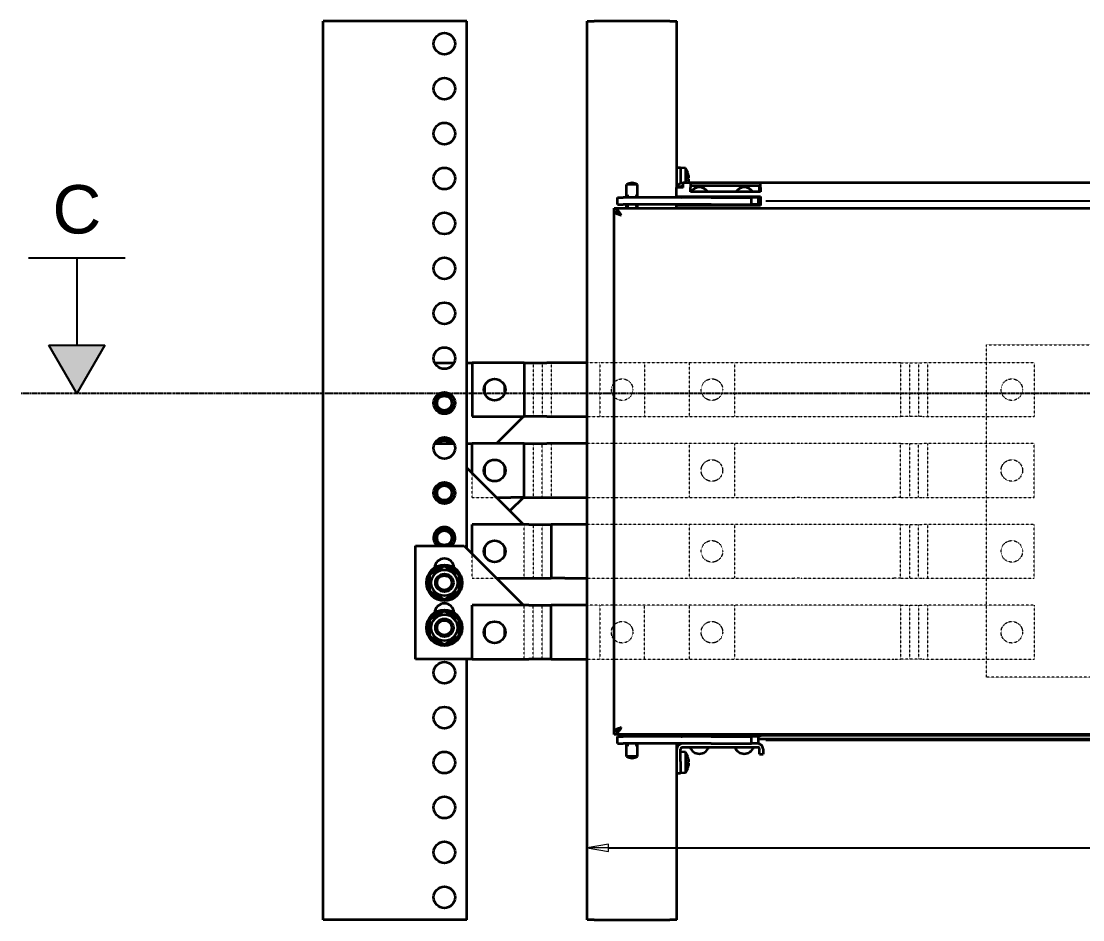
# Model space of a CAD drawing. Header units: millimetres. Extents: x -116965 to 323937, y 291661 to 566926.
# Drawn here: x -18706 to -18115, y 325813 to 326313 of the extents above; entities that cross this region are included whole.
import ezdxf

# ---------------------------------------------------------------- set-up
doc = ezdxf.new("R2010")
doc.units = ezdxf.units.MM
doc.header["$PDMODE"] = 35
doc.linetypes.add('DASHED', pattern=[0.75, 0.5, -0.25])
doc.linetypes.add('PHANTOM', pattern=[2.5, 1.25, -0.25, 0.25, -0.25, 0.25, -0.25])
doc.layers.get('0').update_dxf_attribs({"lineweight": 18})
for name, color, linetype, lineweight in [('AM_5', 3, 'Continuous', 25), ('Dimensions(Schneider)', 7, 'Continuous', 18), ('Hidden Edges(Schneider)', 7, 'DASHED', 18), ('Visible Edges(Schneider)', 7, 'Continuous', 35)]:
    doc.layers.add(name, color=color, linetype=linetype, lineweight=lineweight)
doc.layers.add('DEFAULT_3', color=7, linetype='PHANTOM')
doc.styles.add('schneder_1', font='micross.ttf')
doc.styles.get("Standard").update_dxf_attribs({"font": 'arial.ttf'})
doc.dimstyles.new('estilo_Schneider', dxfattribs={"dimscale": 4, "dimtxt": 3, "dimasz": 3, "dimexe": 2, "dimexo": 1, "dimgap": 0.3, "dimtad": 1, "dimtoh": 1, "dimrnd": 1e-08, "dimzin": 12, "dimtxsty": 'schneder_1', "dimblk": 'Filled-1', "dimcen": 0.09, "dimdle": 10, "dimclrd": 7, "dimclre": 7, "dimclrt": 7, "dimadec": 1, "dimazin": 3, "dimtfac": 0.5, "dimtdec": 3, "dimtmove": 0, "dimatfit": 3, "dimldrblk": 'Filled-1', "dimfxl": 1, "dimtolj": 1, "dimlwd": 25, "dimlwe": 25, "dimarcsym": 0})

# ---------------------------------------------------------------- blocks, each defined once
blk = doc.blocks.new('Filled-1')
at = {"color": 0}
for p, q in [((0, 0), (-1, 0.167)), ((-1, 0.167), (-1, -0.167)), ((-1, 0), (0, 0)), ((-1, -0.167), (0, 0))]:
    blk.add_line(p, q, dxfattribs=at)
at = {"color": 0, "flags": 128}
blk.add_lwpolyline([(-1, -0.167), (0, 0), (-1, 0.167), (-1, -0.167)], dxfattribs=at)
at = {"color": 0}
blk.add_solid([(-1, -0.167), (0, 0), (-1, 0.167), (-1, -0.167)], dxfattribs=at)
blk = doc.blocks.new('*D2005')
at = {"layer": 'Defpoints', "color": 0, "linetype": 'Continuous', "lineweight": -3, "transparency": 16777216}
for p in [(-17690.73, 325852.93), (-18390.73, 325812.93), (-17690.73, 325812.93)]:
    blk.add_point(p, dxfattribs=at)
at = {"layer": 'Dimensions(Schneider)', "color": 7, "linetype": 'Continuous', "lineweight": 25, "transparency": 16777216}
blk.add_line((-18378.73, 325852.93), (-17702.73, 325852.93), dxfattribs=at)
at = {"layer": 'Dimensions(Schneider)', "color": 7, "linetype": 'Continuous', "lineweight": 25, "transparency": 16777216, "xscale": 12, "yscale": 12, "zscale": 12, "rotation": 180}
blk.add_blockref('Filled-1', (-18390.73, 325852.93), dxfattribs=at)
at = {"layer": 'Dimensions(Schneider)', "color": 7, "linetype": 'Continuous', "lineweight": 25, "transparency": 16777216, "xscale": 12, "yscale": 12, "zscale": 12}
blk.add_blockref('Filled-1', (-17690.73, 325852.93), dxfattribs=at)
at = {"layer": 'Dimensions(Schneider)', "color": 7, "linetype": 'Continuous', "lineweight": 25, "transparency": 16777216, "insert": (-18040.73, 325860.34), "char_height": 12, "attachment_point": 5, "style": 'schneder_1'}
blk.add_mtext('\\A1;700', dxfattribs=at)
blk = doc.blocks.new('*D2008')
at = {"layer": 'Defpoints', "color": 0, "linetype": 'Continuous', "lineweight": -3, "transparency": 16777216}
for p in [(-18295.23, 326212.93), (-18295.23, 325912.93), (-17622.98, 325912.93)]:
    blk.add_point(p, dxfattribs=at)
at = {"layer": 'Dimensions(Schneider)', "color": 7, "linetype": 'Continuous', "lineweight": 25, "transparency": 16777216}
for p, q in [((-18291.23, 326212.93), (-17614.98, 326212.93)), ((-17622.98, 326200.93), (-17622.98, 325924.93)), ((-18291.23, 325912.93), (-17614.98, 325912.93))]:
    blk.add_line(p, q, dxfattribs=at)
at = {"layer": 'Dimensions(Schneider)', "color": 7, "linetype": 'Continuous', "lineweight": 25, "transparency": 16777216, "xscale": 12, "yscale": 12, "zscale": 12}
for p, rotation in [((-17622.98, 326212.93), 90), ((-17622.98, 325912.93), 270)]:
    blk.add_blockref('Filled-1', p, dxfattribs=dict(at, rotation=rotation))
at = {"layer": 'Dimensions(Schneider)', "color": 7, "linetype": 'Continuous', "lineweight": 25, "transparency": 16777216, "insert": (-17632.04, 326062.93), "char_height": 12, "attachment_point": 5, "rotation": 90, "style": 'schneder_1'}
blk.add_mtext('\\A1;300 (6M)', dxfattribs=at)

msp = doc.modelspace()

# ---------------------------------------------------------------- hatches: boundary and pattern name
at = {"layer": 'AM_5', "linetype": 'Continuous'}
msp.add_hatch(color=3, dxfattribs=at).paths.add_polyline_path([(-18674.898774, 326105.848978), (-18690.44282, 326132.772055), (-18659.354729, 326132.772055)])

# ---------------------------------------------------------------- linework, layer by layer
at = {"layer": 'AM_5', "color": 2, "linetype": 'Continuous'}
msp.add_line((-18701.821851, 326181.364912), (-18647.975698, 326181.364912), dxfattribs=at)
at = {"layer": 'AM_5', "color": 3, "linetype": 'Continuous'}
for p, q in [((-18674.898774, 326181.364912), (-18674.898774, 326132.772055)), ((-18674.898774, 326105.848978), (-18690.44282, 326132.772055)), ((-18690.44282, 326132.772055), (-18659.354729, 326132.772055)), ((-18674.898774, 326105.848978), (-18690.44282, 326132.772055)), ((-18690.44282, 326132.772055), (-18659.354729, 326132.772055)), ((-18659.354729, 326132.772055), (-18674.898774, 326105.848978)), ((-18659.354729, 326132.772055), (-18674.898774, 326105.848978))]:
    msp.add_line(p, q, dxfattribs=at)
at = {"layer": 'DEFAULT_3', "color": 3, "linetype": 'PHANTOM'}
msp.add_line((-17535.093491, 326105.848978), (-18705.864228, 326105.848978), dxfattribs=at)
at = {"layer": 'Hidden Edges(Schneider)', "ltscale": 0.138889}
for p, q in [((-18168.229567, 326132.934267), (-17914.229567, 326132.934267)), ((-17914.229567, 325947.934267), (-18168.229567, 325947.934267))]:
    msp.add_line(p, q, dxfattribs=at)
at = {"layer": 'Hidden Edges(Schneider)', "ltscale": 0.142813}
msp.add_line((-18168.229567, 325947.934267), (-18168.229567, 326132.934267), dxfattribs=at)
at = {"layer": 'Hidden Edges(Schneider)', "ltscale": 0.131234}
for p, q in [((-18420.729567, 326122.934267), (-18420.729567, 326092.934267)), ((-18415.729567, 326122.934267), (-18415.729567, 326092.934267)), ((-18410.729567, 326122.934267), (-18410.729567, 326092.934267)), ((-18383.729567, 326122.934267), (-18383.729567, 326092.934267)), ((-18358.729567, 326122.934267), (-18358.729567, 326092.934267)), ((-18333.729567, 326092.934267), (-18333.729567, 326122.934267)), ((-18308.729567, 326122.934267), (-18308.729567, 326092.934267)), ((-18216.229567, 326122.934267), (-18216.229567, 326092.934267)), ((-18211.229567, 326122.934267), (-18211.229567, 326092.934267)), ((-18206.229567, 326122.934267), (-18206.229567, 326092.934267)), ((-18201.229567, 326122.934267), (-18201.229567, 326092.934267)), ((-18141.729567, 326122.934267), (-18141.729567, 326092.934267)), ((-18420.729567, 326077.934267), (-18420.729567, 326047.934267)), ((-18415.729567, 326047.934267), (-18415.729567, 326077.934267)), ((-18410.729567, 326077.934267), (-18410.729567, 326047.934267)), ((-18333.729567, 326047.934267), (-18333.729567, 326077.934267)), ((-18308.729567, 326077.934267), (-18308.729567, 326047.934267)), ((-18216.229567, 326047.934267), (-18216.229567, 326077.934267)), ((-18211.229567, 326077.934267), (-18211.229567, 326047.934267)), ((-18206.229567, 326047.934267), (-18206.229567, 326077.934267)), ((-18201.229567, 326077.934267), (-18201.229567, 326047.934267)), ((-18141.729567, 326047.934267), (-18141.729567, 326077.934267)), ((-18425.729567, 326002.934267), (-18425.729567, 326032.934267)), ((-18420.729567, 326032.934267), (-18420.729567, 326002.934267)), ((-18415.729567, 326002.934267), (-18415.729567, 326032.934267)), ((-18333.729567, 326002.934267), (-18333.729567, 326032.934267)), ((-18308.729567, 326032.934267), (-18308.729567, 326002.934267)), ((-18216.229567, 326002.934267), (-18216.229567, 326032.934267)), ((-18211.229567, 326032.934267), (-18211.229567, 326002.934267)), ((-18206.229567, 326002.934267), (-18206.229567, 326032.934267)), ((-18201.229567, 326032.934267), (-18201.229567, 326002.934267)), ((-18141.729567, 326002.934267), (-18141.729567, 326032.934267)), ((-18425.729567, 325957.934267), (-18425.729567, 325987.934267)), ((-18420.729567, 325957.934267), (-18420.729567, 325987.934267)), ((-18415.729567, 325957.934267), (-18415.729567, 325987.934267)), ((-18383.729567, 325987.934267), (-18383.729567, 325957.934267)), ((-18358.729567, 325957.934267), (-18358.729567, 325987.934267)), ((-18333.729567, 325957.934267), (-18333.729567, 325987.934267)), ((-18308.729567, 325987.934267), (-18308.729567, 325957.934267)), ((-18216.229567, 325987.934267), (-18216.229567, 325957.934267)), ((-18211.229567, 325987.934267), (-18211.229567, 325957.934267)), ((-18206.229567, 325987.934267), (-18206.229567, 325957.934267)), ((-18201.229567, 325987.934267), (-18201.229567, 325957.934267)), ((-18141.729567, 325987.934267), (-18141.729567, 325957.934267))]:
    msp.add_line(p, q, dxfattribs=at)
at = {"layer": 'Hidden Edges(Schneider)', "ltscale": 0.036067}
for p, q in [((-18383.729567, 326122.934267), (-18390.729567, 326122.934267)), ((-18390.729567, 326092.934267), (-18383.729567, 326092.934267)), ((-18383.729567, 325987.934267), (-18390.729567, 325987.934267)), ((-18390.729567, 325957.934267), (-18383.729567, 325957.934267))]:
    msp.add_line(p, q, dxfattribs=at)
at = {"layer": 'Hidden Edges(Schneider)', "ltscale": 0.142426}
for p, q in [((-18275.20071, 326122.934267), (-18383.729567, 326122.934267)), ((-18383.729567, 326092.934267), (-18275.20071, 326092.934267)), ((-18275.20071, 325987.934267), (-18383.729567, 325987.934267)), ((-18383.729567, 325957.934267), (-18275.20071, 325957.934267))]:
    msp.add_line(p, q, dxfattribs=at)
at = {"layer": 'Hidden Edges(Schneider)', "ltscale": 0.020189}
for p, q in [((-18271.45071, 326122.934267), (-18275.20071, 326122.934267)), ((-18275.20071, 326092.934267), (-18271.45071, 326092.934267)), ((-18271.45071, 326077.934267), (-18275.20071, 326077.934267)), ((-18271.45071, 326047.934267), (-18275.20071, 326047.934267)), ((-18271.45071, 326032.934267), (-18275.20071, 326032.934267)), ((-18271.45071, 326002.934267), (-18275.20071, 326002.934267)), ((-18271.45071, 325987.934267), (-18275.20071, 325987.934267)), ((-18275.20071, 325957.934267), (-18271.45071, 325957.934267))]:
    msp.add_line(p, q, dxfattribs=at)
at = {"layer": 'Hidden Edges(Schneider)', "ltscale": 0.129995}
for p, q in [((-18219.979567, 326122.934267), (-18271.45071, 326122.934267)), ((-18271.45071, 326092.934267), (-18219.979567, 326092.934267)), ((-18219.979567, 326077.934267), (-18271.45071, 326077.934267)), ((-18271.45071, 326047.934267), (-18219.979567, 326047.934267)), ((-18219.979567, 326032.934267), (-18271.45071, 326032.934267)), ((-18271.45071, 326002.934267), (-18219.979567, 326002.934267)), ((-18219.979567, 325987.934267), (-18271.45071, 325987.934267)), ((-18271.45071, 325957.934267), (-18219.979567, 325957.934267))]:
    msp.add_line(p, q, dxfattribs=at)
at = {"layer": 'Hidden Edges(Schneider)', "ltscale": 0.040479}
for p, q in [((-18216.229567, 326122.934267), (-18219.979567, 326122.934267)), ((-18219.979567, 326092.934267), (-18216.229567, 326092.934267)), ((-18216.229567, 326077.934267), (-18219.979567, 326077.934267)), ((-18216.229567, 326047.934267), (-18219.979567, 326047.934267)), ((-18216.229567, 326032.934267), (-18219.979567, 326032.934267)), ((-18216.229567, 326002.934267), (-18219.979567, 326002.934267)), ((-18216.229567, 325987.934267), (-18219.979567, 325987.934267)), ((-18219.979567, 325957.934267), (-18216.229567, 325957.934267))]:
    msp.add_line(p, q, dxfattribs=at)
at = {"layer": 'Hidden Edges(Schneider)', "ltscale": 0.128838}
for p, q in [((-18216.229567, 326122.934267), (-18203.729567, 326122.934267)), ((-18203.729567, 326092.934267), (-18216.229567, 326092.934267)), ((-18216.229567, 326077.934267), (-18203.729567, 326077.934267)), ((-18216.229567, 326047.934267), (-18203.729567, 326047.934267)), ((-18216.229567, 326032.934267), (-18203.729567, 326032.934267)), ((-18216.229567, 326002.934267), (-18203.729567, 326002.934267)), ((-18216.229567, 325987.934267), (-18203.729567, 325987.934267)), ((-18203.729567, 325957.934267), (-18216.229567, 325957.934267))]:
    msp.add_line(p, q, dxfattribs=at)
at = {"layer": 'Hidden Edges(Schneider)', "ltscale": 0.135608}
for p, q in [((-18141.729567, 326122.934267), (-18203.729567, 326122.934267)), ((-18203.729567, 326092.934267), (-18141.729567, 326092.934267)), ((-18141.729567, 326077.934267), (-18203.729567, 326077.934267)), ((-18203.729567, 326047.934267), (-18141.729567, 326047.934267)), ((-18141.729567, 326032.934267), (-18203.729567, 326032.934267)), ((-18203.729567, 326002.934267), (-18141.729567, 326002.934267)), ((-18141.729567, 325987.934267), (-18203.729567, 325987.934267)), ((-18203.729567, 325957.934267), (-18141.729567, 325957.934267))]:
    msp.add_line(p, q, dxfattribs=at)
at = {"layer": 'Hidden Edges(Schneider)', "ltscale": 0.13783}
for p, q in [((-18275.20071, 326077.934267), (-18390.729567, 326077.934267)), ((-18390.729567, 326047.934267), (-18275.20071, 326047.934267)), ((-18275.20071, 326032.934267), (-18390.729567, 326032.934267)), ((-18390.729567, 326002.934267), (-18275.20071, 326002.934267))]:
    msp.add_line(p, q, dxfattribs=at)
at = {"layer": 'Hidden Edges(Schneider)', "ltscale": 0.06965}
for p, q in [((-18454.729567, 326047.934267), (-18454.729567, 326061.434267)), ((-18454.729567, 326047.934267), (-18441.229567, 326047.934267)), ((-18454.729567, 326002.934267), (-18454.729567, 326016.434267)), ((-18454.729567, 326002.934267), (-18441.229567, 326002.934267))]:
    msp.add_line(p, q, dxfattribs=at)
at = {"layer": 'Hidden Edges(Schneider)', "ltscale": 0.164913}
for centre in [(-18371.229567, 326107.934267), (-18321.229567, 326107.934267), (-18154.229567, 326107.934267), (-18321.229567, 326062.934267), (-18154.229567, 326062.934267), (-18321.229567, 326017.934267), (-18154.229567, 326017.934267), (-18371.229567, 325972.934267), (-18321.229567, 325972.934267), (-18154.229567, 325972.934267)]:
    msp.add_circle(centre, 6, dxfattribs=at)
at = {"layer": 'Visible Edges(Schneider)'}
for p, q in [((-18457.729567, 326312.934267), (-18537.729567, 326312.934267)), ((-18537.729567, 325812.934267), (-18537.729567, 326312.934267)), ((-18457.729567, 326019.434267), (-18457.729567, 326312.934267)), ((-18390.729567, 326312.934267), (-18386.729567, 326312.934267)), ((-18390.729567, 325812.934267), (-18390.729567, 326312.934267)), ((-18344.729567, 326312.934267), (-18386.729567, 326312.934267)), ((-18344.729567, 326312.934267), (-18340.729567, 326312.934267)), ((-18340.729567, 326220.434267), (-18340.729567, 326312.934267)), ((-18338.729567, 326231.434267), (-18340.729567, 326231.434267)), ((-18338.729567, 326231.434267), (-18338.729567, 326224.934267)), ((-18335.953015, 326231.19135), (-18338.729567, 326231.434267)), ((-18335.953015, 326231.19135), (-18335.953015, 326222.934267)), ((-18338.729567, 326224.934267), (-18338.729567, 326222.725554)), ((-18334.703414, 326228.708801), (-18334.703414, 326228.723901)), ((-18334.703414, 326224.789342), (-18334.703414, 326226.079191)), ((-18334.263688, 326225.883461), (-18334.703414, 326225.84499)), ((-18334.263688, 326224.985072), (-18334.703414, 326225.023543)), ((-18334.23305, 326226.535404), (-18334.26173, 326226.532895)), ((-18362.729567, 326222.134267), (-18368.729567, 326222.134267)), ((-18368.729567, 326214.934267), (-18368.729567, 326222.134267)), ((-18362.729567, 326214.934267), (-18362.729567, 326222.134267)), ((-18341.229567, 326220.434267), (-18341.229567, 326215.434267)), ((-18337.229567, 326220.434267), (-18341.229567, 326220.434267)), ((-18337.729567, 326222.934267), (-18337.229567, 326222.934267)), ((-18337.229567, 326221.434267), (-18337.729567, 326221.434267)), ((-18333.229567, 326222.934267), (-18337.229567, 326222.934267)), ((-18337.229567, 326220.434267), (-18337.229567, 326222.934267)), ((-18334.23305, 326224.333129), (-18334.26173, 326224.335638)), ((-18294.229567, 326222.934267), (-18333.229567, 326222.934267)), ((-18333.229567, 326222.934267), (-18333.229567, 326220.434267)), ((-18294.229567, 326221.434267), (-18333.229567, 326221.434267)), ((-18333.229567, 326217.934267), (-18333.229567, 326220.434267)), ((-18294.229567, 326220.734267), (-18294.729567, 326220.734267)), ((-18294.729567, 326217.934267), (-18294.729567, 326220.734267)), ((-17788.229567, 326222.934267), (-18294.229567, 326222.934267)), ((-18294.229567, 326220.434267), (-18294.229567, 326222.934267)), ((-18294.229567, 326220.434267), (-18294.229567, 326217.934267)), ((-18373.729567, 326214.934267), (-18370.729567, 326214.934267)), ((-18373.729567, 326210.934267), (-18373.729567, 326214.934267)), ((-18321.729567, 326214.934267), (-18370.729567, 326214.934267)), ((-18341.229567, 326215.434267), (-18294.229567, 326215.434267)), ((-18340.729567, 326214.934267), (-18340.729567, 326215.434267)), ((-18340.229567, 326214.934267), (-18340.229567, 326215.434267)), ((-18338.729567, 326215.434267), (-18338.729567, 326214.934267)), ((-18294.229567, 326217.934267), (-18333.229567, 326217.934267)), ((-18321.729567, 326214.934267), (-18299.229567, 326214.934267)), ((-18295.229567, 326214.934267), (-18299.229567, 326214.934267)), ((-18299.229567, 326210.934267), (-18299.229567, 326214.934267)), ((-18295.229567, 326210.934267), (-18295.229567, 326214.934267)), ((-18294.229567, 326215.434267), (-18294.229567, 326210.434267)), ((-18375.729575, 326206.934263), (-18375.729575, 326208.93427)), ((-18375.729567, 326208.934267), (-17705.729567, 326208.934267)), ((-18374.920906, 326206.834267), (-18375.729567, 326206.834267)), ((-18375.729567, 325918.034267), (-18375.729567, 326206.834267)), ((-18373.729567, 326210.934267), (-18370.729567, 326210.934267)), ((-18321.729567, 326210.934267), (-18370.729567, 326210.934267)), ((-18368.729567, 326208.934267), (-18368.729567, 326210.934267)), ((-18362.729567, 326208.934267), (-18362.729567, 326210.934267)), ((-18294.229567, 326210.434267), (-18341.229567, 326210.434267)), ((-18341.229567, 326210.434267), (-18341.229567, 326208.934267)), ((-18340.729567, 326210.434267), (-18340.729567, 326210.934267)), ((-18340.229567, 326210.434267), (-18340.229567, 326210.934267)), ((-18338.729567, 326210.934267), (-18338.729567, 326210.434267)), ((-18321.729567, 326210.934267), (-18299.229567, 326210.934267)), ((-18295.229567, 326210.934267), (-18299.229567, 326210.934267)), ((-18475.683923, 326122.934267), (-18464.775211, 326122.934267)), ((-18457.729567, 326122.934267), (-18454.729567, 326122.934267)), ((-18454.729567, 326122.934267), (-18454.729567, 326092.934267)), ((-18433.229567, 326122.934267), (-18454.729567, 326122.934267)), ((-18425.729567, 326122.934267), (-18433.229567, 326122.934267)), ((-18425.729567, 326122.934267), (-18425.729567, 326092.934267)), ((-18425.729567, 326122.934267), (-18413.229567, 326122.934267)), ((-18390.729567, 326122.934267), (-18413.229567, 326122.934267)), ((-18447.729567, 326105.536351), (-18447.729567, 326110.332182)), ((-18436.729567, 326110.332182), (-18436.729567, 326105.536351)), ((-18454.729567, 326092.934267), (-18433.229567, 326092.934267)), ((-18426.229567, 326092.934267), (-18441.229567, 326077.934267)), ((-18433.229567, 326092.934267), (-18425.729567, 326092.934267)), ((-18413.229567, 326092.934267), (-18425.729567, 326092.934267)), ((-18413.229567, 326092.934267), (-18390.729567, 326092.934267)), ((-18475.683923, 326077.934267), (-18464.775211, 326077.934267)), ((-18457.729567, 326077.934267), (-18454.729567, 326077.934267)), ((-18454.729567, 326061.434267), (-18454.729567, 326077.934267)), ((-18433.229567, 326077.934267), (-18454.729567, 326077.934267)), ((-18425.729567, 326077.934267), (-18433.229567, 326077.934267)), ((-18425.729567, 326047.934267), (-18425.729567, 326077.934267)), ((-18425.729567, 326077.934267), (-18413.229567, 326077.934267)), ((-18390.729567, 326077.934267), (-18413.229567, 326077.934267)), ((-18447.729567, 326060.536351), (-18447.729567, 326065.332182)), ((-18436.729567, 326065.332182), (-18436.729567, 326060.536351)), ((-18457.729567, 326064.434267), (-18426.229567, 326032.934267)), ((-18441.229567, 326047.934267), (-18433.229567, 326047.934267)), ((-18426.229567, 326047.934267), (-18433.729567, 326040.434267)), ((-18425.729567, 326047.934267), (-18433.229567, 326047.934267)), ((-18425.729567, 326047.934267), (-18413.229567, 326047.934267)), ((-18413.229567, 326047.934267), (-18390.729567, 326047.934267)), ((-18454.729567, 326016.434267), (-18454.729567, 326032.934267)), ((-18423.229567, 326032.934267), (-18454.729567, 326032.934267)), ((-18423.229567, 326032.934267), (-18410.729567, 326032.934267)), ((-18403.229567, 326032.934267), (-18410.729567, 326032.934267)), ((-18410.729567, 326032.934267), (-18410.729567, 326002.934267)), ((-18390.729567, 326032.934267), (-18403.229567, 326032.934267)), ((-18486.229567, 326020.934267), (-18459.229567, 326020.934267)), ((-18486.229567, 325957.934267), (-18486.229567, 326020.934267)), ((-18459.229567, 326020.934267), (-18426.229567, 325987.934267)), ((-18447.729567, 326015.536351), (-18447.729567, 326020.332182)), ((-18436.729567, 326020.332182), (-18436.729567, 326015.536351)), ((-18478.229567, 326005.053069), (-18470.229567, 326009.671871)), ((-18470.229567, 326009.671871), (-18462.229567, 326005.053069)), ((-18478.229567, 326001.264437), (-18479.24141, 326001.264437)), ((-18479.116513, 326002.144437), (-18478.229567, 326002.144437)), ((-18478.229567, 325995.815464), (-18478.229567, 326005.053069)), ((-18462.229567, 326005.053069), (-18462.229567, 325995.815464)), ((-18441.229567, 326002.934267), (-18423.229567, 326002.934267)), ((-18423.229567, 326002.934267), (-18410.729567, 326002.934267)), ((-18403.229567, 326002.934267), (-18410.729567, 326002.934267)), ((-18403.229567, 326002.934267), (-18390.729567, 326002.934267)), ((-18470.229567, 325991.196662), (-18478.229567, 325995.815464)), ((-18462.229567, 325995.815464), (-18470.229567, 325991.196662)), ((-18478.229567, 325980.053069), (-18470.229567, 325984.671871)), ((-18470.229567, 325984.671871), (-18462.229567, 325980.053069)), ((-18454.729567, 325957.934267), (-18454.729567, 325987.934267)), ((-18423.229567, 325987.934267), (-18454.729567, 325987.934267)), ((-18423.229567, 325987.934267), (-18410.729567, 325987.934267)), ((-18403.229567, 325987.934267), (-18410.729567, 325987.934267)), ((-18410.729567, 325957.934267), (-18410.729567, 325987.934267)), ((-18390.729567, 325987.934267), (-18403.229567, 325987.934267)), ((-18478.229567, 325976.264437), (-18479.24141, 325976.264437)), ((-18479.116513, 325977.144437), (-18478.229567, 325977.144437)), ((-18478.229567, 325970.815464), (-18478.229567, 325980.053069)), ((-18462.229567, 325980.053069), (-18462.229567, 325970.815464)), ((-18470.229567, 325966.196662), (-18478.229567, 325970.815464)), ((-18462.229567, 325970.815464), (-18470.229567, 325966.196662)), ((-18447.729567, 325970.536351), (-18447.729567, 325975.332182)), ((-18436.729567, 325975.332182), (-18436.729567, 325970.536351)), ((-18454.729567, 325957.934267), (-18486.229567, 325957.934267)), ((-18457.729567, 325812.934267), (-18457.729567, 325957.934267)), ((-18454.729567, 325957.934267), (-18423.229567, 325957.934267)), ((-18410.729567, 325957.934267), (-18423.229567, 325957.934267)), ((-18410.729567, 325957.934267), (-18403.229567, 325957.934267)), ((-18403.229567, 325957.934267), (-18390.729567, 325957.934267)), ((-18375.729575, 325915.934267), (-18375.729575, 325917.934267)), ((-18375.729567, 325918.034267), (-18374.920906, 325918.034267)), ((-17705.729567, 325915.934267), (-18375.729567, 325915.934267)), ((-18373.729567, 325914.934267), (-18370.729567, 325914.934267)), ((-18373.729567, 325910.934267), (-18373.729567, 325914.934267)), ((-18321.729567, 325914.934267), (-18370.729567, 325914.934267)), ((-18368.729567, 325914.934267), (-18368.729567, 325915.934267)), ((-18362.729567, 325914.934267), (-18362.729567, 325915.934267)), ((-18340.729567, 325914.934267), (-18340.729567, 325915.934267)), ((-18339.729567, 325915.534267), (-18340.729567, 325915.534267)), ((-18339.387879, 325915.434267), (-18340.729567, 325915.434267)), ((-18339.729567, 325915.698199), (-18339.729567, 325915.534267)), ((-18321.729567, 325914.934267), (-18299.229567, 325914.934267)), ((-18295.229567, 325914.934267), (-18299.229567, 325914.934267)), ((-18299.229567, 325910.934267), (-18299.229567, 325914.934267)), ((-18295.229567, 325910.934267), (-18295.229567, 325914.934267)), ((-17740.729567, 325913.434267), (-18295.229567, 325913.434267)), ((-17740.729567, 325915.434267), (-18294.071254, 325915.434267)), ((-18373.729567, 325910.934267), (-18370.729567, 325910.934267)), ((-18321.729567, 325910.934267), (-18370.729567, 325910.934267)), ((-18368.729567, 325903.734267), (-18368.729567, 325910.934267)), ((-18362.729567, 325903.734267), (-18362.729567, 325910.934267)), ((-18340.729567, 325812.934267), (-18340.729567, 325910.934267)), ((-18338.729567, 325900.934267), (-18338.729567, 325907.934267)), ((-18335.953015, 325906.19135), (-18338.729567, 325906.434267)), ((-18337.729567, 325908.934267), (-18295.729567, 325908.934267)), ((-18335.953015, 325906.19135), (-18335.953015, 325894.677183)), ((-18321.729567, 325910.934267), (-18299.229567, 325910.934267)), ((-18295.229567, 325910.934267), (-18299.229567, 325910.934267)), ((-18294.729567, 325905.134267), (-18294.729567, 325907.934267)), ((-18292.729567, 325907.934267), (-18292.729567, 325905.134267)), ((-18362.729567, 325903.734267), (-18368.729567, 325903.734267)), ((-18338.729567, 325900.934267), (-18338.729567, 325894.434267)), ((-18334.703414, 325903.708801), (-18334.703414, 325903.723901)), ((-18334.703414, 325899.789342), (-18334.703414, 325901.079191)), ((-18334.263688, 325900.883461), (-18334.703414, 325900.84499)), ((-18334.263688, 325899.985072), (-18334.703414, 325900.023543)), ((-18334.23305, 325901.535404), (-18334.26173, 325901.532895)), ((-18294.729567, 325905.134267), (-18292.729567, 325905.134267)), ((-18340.729567, 325894.434267), (-18338.729567, 325894.434267)), ((-18335.953015, 325894.677183), (-18338.729567, 325894.434267)), ((-18334.703414, 325897.144632), (-18334.703414, 325897.159732)), ((-18334.23305, 325899.333129), (-18334.26173, 325899.335638)), ((-18457.729567, 325812.934267), (-18537.729567, 325812.934267)), ((-18386.729567, 325812.934267), (-18390.729567, 325812.934267)), ((-18386.729567, 325812.934267), (-18344.729567, 325812.934267)), ((-18340.729567, 325812.934267), (-18344.729567, 325812.934267))]:
    msp.add_line(p, q, dxfattribs=at)
at = {"layer": 'Visible Edges(Schneider)', "flags": 128}
for points in [[(-18334.720245, 326226.09152), (-18334.71895, 326226.091089), (-18334.717699, 326226.090648), (-18334.716495, 326226.090195), (-18334.715337, 326226.089732), (-18334.714228, 326226.08926), (-18334.713167, 326226.088779), (-18334.712156, 326226.088289), (-18334.711196, 326226.087791), (-18334.710286, 326226.087285), (-18334.709429, 326226.086773), (-18334.708626, 326226.086255), (-18334.707876, 326226.08573), (-18334.707181, 326226.085201), (-18334.706542, 326226.084667), (-18334.70596, 326226.084129), (-18334.705434, 326226.083587), (-18334.704968, 326226.083042), (-18334.704561, 326226.082495), (-18334.704214, 326226.081946), (-18334.703929, 326226.081395), (-18334.703705, 326226.080844), (-18334.703544, 326226.080292), (-18334.703446, 326226.079741), (-18334.703414, 326226.079191)], [(-18334.703414, 326224.789342), (-18334.703446, 326224.788792), (-18334.703544, 326224.788241), (-18334.703705, 326224.787689), (-18334.703929, 326224.787138), (-18334.704214, 326224.786587), (-18334.704561, 326224.786038), (-18334.704968, 326224.785491), (-18334.705434, 326224.784946), (-18334.70596, 326224.784404), (-18334.706542, 326224.783866), (-18334.707181, 326224.783332), (-18334.707876, 326224.782803), (-18334.708626, 326224.782278), (-18334.709429, 326224.78176), (-18334.710286, 326224.781248), (-18334.711196, 326224.780742), (-18334.712156, 326224.780244), (-18334.713167, 326224.779754), (-18334.714228, 326224.779273), (-18334.715337, 326224.778801), (-18334.716495, 326224.778338), (-18334.717699, 326224.777885), (-18334.71895, 326224.777444), (-18334.720245, 326224.777013)], [(-18334.274842, 326227.071068), (-18334.269063, 326227.036757), (-18334.263385, 326227.001571), (-18334.257874, 326226.965889), (-18334.252598, 326226.930092), (-18334.247625, 326226.894559), (-18334.243017, 326226.859664), (-18334.238813, 326226.82573), (-18334.235036, 326226.793059), (-18334.231711, 326226.761953), (-18334.228865, 326226.732712), (-18334.226496, 326226.70535), (-18334.224542, 326226.679154), (-18334.223029, 326226.654365), (-18334.221987, 326226.631321), (-18334.221449, 326226.610357), (-18334.221445, 326226.591802), (-18334.221973, 326226.57583), (-18334.223002, 326226.562485), (-18334.224501, 326226.551807), (-18334.226438, 326226.543834), (-18334.228796, 326226.538568), (-18334.231631, 326226.535825), (-18334.234944, 326226.535677), (-18334.238719, 326226.538249)], [(-18334.238719, 326226.410154), (-18334.235029, 326226.375003), (-18334.2318, 326226.340349), (-18334.228953, 326226.305254), (-18334.226502, 326226.269799), (-18334.224487, 326226.234392), (-18334.222949, 326226.199437), (-18334.221929, 326226.165341), (-18334.221445, 326226.132461), (-18334.221479, 326226.10108), (-18334.222009, 326226.071472), (-18334.223013, 326226.043912), (-18334.224471, 326226.018646), (-18334.226418, 326225.995099), (-18334.228862, 326225.973161), (-18334.231789, 326225.953124), (-18334.235182, 326225.935276), (-18334.239025, 326225.919908), (-18334.243293, 326225.907239), (-18334.247926, 326225.897286), (-18334.252859, 326225.890025), (-18334.258027, 326225.885435), (-18334.263364, 326225.883494), (-18334.268939, 326225.884124), (-18334.274842, 326225.88734)], [(-18334.274842, 326224.981193), (-18334.269063, 326224.984322), (-18334.263385, 326224.984928), (-18334.257874, 326224.982932), (-18334.252598, 326224.978261), (-18334.247625, 326224.970835), (-18334.243017, 326224.960608), (-18334.238813, 326224.947734), (-18334.235036, 326224.932452), (-18334.231711, 326224.915004), (-18334.228865, 326224.895631), (-18334.226496, 326224.874351), (-18334.224542, 326224.850605), (-18334.223029, 326224.824551), (-18334.221987, 326224.796416), (-18334.221449, 326224.76643), (-18334.221445, 326224.734824), (-18334.221973, 326224.701922), (-18334.223002, 326224.668125), (-18334.224501, 326224.633839), (-18334.226438, 326224.599465), (-18334.228796, 326224.565217), (-18334.231631, 326224.530154), (-18334.234944, 326224.494411), (-18334.238719, 326224.458379)], [(-18334.238719, 326224.330284), (-18334.235027, 326224.332843), (-18334.231798, 326224.332802), (-18334.228953, 326224.330114), (-18334.226503, 326224.324733), (-18334.224488, 326224.31664), (-18334.22295, 326224.305814), (-18334.221929, 326224.292237), (-18334.221445, 326224.275999), (-18334.221479, 326224.257382), (-18334.22201, 326224.236686), (-18334.223014, 326224.214213), (-18334.224472, 326224.190234), (-18334.226419, 326224.164194), (-18334.228863, 326224.135973), (-18334.23179, 326224.105841), (-18334.235183, 326224.074071), (-18334.239027, 326224.040933), (-18334.243295, 326224.006727), (-18334.247927, 326223.971835), (-18334.25286, 326223.936656), (-18334.258027, 326223.901587), (-18334.263364, 326223.867027), (-18334.268939, 326223.832503), (-18334.274842, 326223.797465)], [(-18375.729575, 326208.93427), (-18375.562606, 326208.925668), (-18375.395789, 326208.899957), (-18375.228934, 326208.857213), (-18375.061889, 326208.797571), (-18374.895034, 326208.721391), (-18374.728217, 326208.62898), (-18374.561248, 326208.520624), (-18374.394431, 326208.396951), (-18374.228072, 326208.25884), (-18374.06198, 326208.106786), (-18373.895965, 326207.941343), (-18373.729911, 326207.763063), (-18373.56359, 326207.572462), (-18373.39685, 326207.370073), (-18373.229919, 326207.157003), (-18373.063254, 326206.934759), (-18372.896705, 326206.704084), (-18372.730079, 326206.465742), (-18372.563186, 326206.220476), (-18372.396293, 326205.969621), (-18372.229667, 326205.714742), (-18372.063117, 326205.456678), (-18371.896453, 326205.196229), (-18371.72956, 326204.934274)], [(-18371.72956, 326204.934274), (-18371.896796, 326205.065519), (-18372.063766, 326205.196001), (-18372.230697, 326205.325319), (-18372.397704, 326205.453016), (-18372.564979, 326205.578691), (-18372.731872, 326205.701295), (-18372.898116, 326205.820142), (-18373.063903, 326205.934926), (-18373.229384, 326206.045286), (-18373.39479, 326206.150876), (-18373.560233, 326206.251394), (-18373.725905, 326206.346456), (-18373.891997, 326206.435758), (-18374.0587, 326206.518957), (-18374.225974, 326206.595632), (-18374.393058, 326206.66506), (-18374.559989, 326206.726991), (-18374.726958, 326206.781236), (-18374.894118, 326206.827585), (-18375.061393, 326206.865808), (-18375.228438, 326206.895658), (-18375.395331, 326206.917058), (-18375.562339, 326206.929952), (-18375.729575, 326206.934263)], [(-18371.72956, 326204.934274), (-18371.99163, 326205.013582), (-18372.25244, 326205.092832), (-18372.511115, 326205.17214), (-18372.766357, 326205.251409), (-18373.016524, 326205.330488), (-18373.260894, 326205.409471), (-18373.498702, 326205.488416), (-18373.729148, 326205.567457), (-18373.951469, 326205.646631), (-18374.164557, 326205.725919), (-18374.366775, 326205.805036), (-18374.557433, 326205.884019), (-18374.735961, 326205.962984), (-18374.901748, 326206.041986), (-18375.054259, 326206.121122), (-18375.192847, 326206.200429), (-18375.316405, 326206.279661), (-18375.424552, 326206.358835), (-18375.516868, 326206.438047), (-18375.593047, 326206.517354), (-18375.652595, 326206.596605), (-18375.695281, 326206.675798), (-18375.720992, 326206.754972), (-18375.729575, 326206.83426)], [(-18373.446479, 326206.182863), (-18373.400855, 326206.130907), (-18373.35218, 326206.079008), (-18373.300567, 326206.027147), (-18373.246093, 326205.975286), (-18373.188796, 326205.923406), (-18373.128791, 326205.871507), (-18373.066115, 326205.819532), (-18373.000846, 326205.767461), (-18372.933097, 326205.715314), (-18372.863174, 326205.663187), (-18372.791228, 326205.611135), (-18372.717376, 326205.559103), (-18372.641692, 326205.507089), (-18372.56433, 326205.455057), (-18372.485366, 326205.403005), (-18372.404876, 326205.350877), (-18372.323089, 326205.298711), (-18372.24031, 326205.246603), (-18372.156653, 326205.19457), (-18372.072234, 326205.142538), (-18371.987243, 326205.090524), (-18371.901679, 326205.038492), (-18371.815772, 326204.986421), (-18371.72956, 326204.934274)], [(-18375.729575, 325918.034267), (-18375.720954, 325918.113576), (-18375.695243, 325918.192837), (-18375.65248, 325918.272137), (-18375.592856, 325918.351403), (-18375.516868, 325918.430484), (-18375.424819, 325918.509462), (-18375.317054, 325918.588422), (-18375.193915, 325918.667448), (-18375.055709, 325918.746625), (-18374.903007, 325918.825917), (-18374.737067, 325918.905032), (-18374.558539, 325918.984026), (-18374.368072, 325919.062983), (-18374.166198, 325919.141987), (-18373.953605, 325919.221123), (-18373.731017, 325919.30043), (-18373.500037, 325919.379662), (-18373.261619, 325919.458838), (-18373.016563, 325919.538043), (-18372.765632, 325919.617352), (-18372.510428, 325919.696608), (-18372.252135, 325919.775789), (-18371.991553, 325919.85498), (-18371.72956, 325919.934267)], [(-18375.729575, 325917.934267), (-18375.562339, 325917.938578), (-18375.39537, 325917.951467), (-18375.228438, 325917.972868), (-18375.061431, 325918.002714), (-18374.894156, 325918.040933), (-18374.727263, 325918.087196), (-18374.561019, 325918.141169), (-18374.395232, 325918.202606), (-18374.229751, 325918.271258), (-18374.064345, 325918.34688), (-18373.898902, 325918.429225), (-18373.73323, 325918.518046), (-18373.567138, 325918.613096), (-18373.400435, 325918.714129), (-18373.233161, 325918.820779), (-18373.066077, 325918.932105), (-18372.899146, 325919.047636), (-18372.732177, 325919.166995), (-18372.565017, 325919.289803), (-18372.397742, 325919.415489), (-18372.230697, 325919.543209), (-18372.063804, 325919.672525), (-18371.896796, 325919.803017), (-18371.72956, 325919.934267)], [(-18371.72956, 325919.934267), (-18371.896529, 325919.672199), (-18372.063346, 325919.411468), (-18372.230201, 325919.152914), (-18372.397208, 325918.897485), (-18372.564101, 325918.646727), (-18372.730918, 325918.40157), (-18372.897887, 325918.162807), (-18373.064704, 325917.931827), (-18373.231063, 325917.71003), (-18373.397155, 325917.498065), (-18373.56317, 325917.296577), (-18373.729224, 325917.106212), (-18373.895545, 325916.927616), (-18374.062285, 325916.761435), (-18374.229217, 325916.608689), (-18374.395881, 325916.470445), (-18374.56243, 325916.347103), (-18374.729056, 325916.239056), (-18374.895949, 325916.146698), (-18375.062842, 325916.070585), (-18375.229468, 325916.011149), (-18375.396018, 325915.968527), (-18375.562682, 325915.942854), (-18375.729575, 325915.934267)], [(-18371.72956, 325919.934267), (-18371.81581, 325919.882092), (-18371.901717, 325919.830021), (-18371.987166, 325919.778028), (-18372.072082, 325919.72609), (-18372.15631, 325919.674184), (-18372.239738, 325919.622284), (-18372.322249, 325919.570367), (-18372.403693, 325919.51841), (-18372.484031, 325919.466388), (-18372.563109, 325919.414277), (-18372.640777, 325919.362075), (-18372.716613, 325919.309946), (-18372.790542, 325919.25791), (-18372.862372, 325919.205942), (-18372.932067, 325919.15402), (-18372.999511, 325919.102119), (-18373.064628, 325919.050215), (-18373.127303, 325918.998284), (-18373.187461, 325918.946302), (-18373.245025, 325918.894246), (-18373.29988, 325918.842091), (-18373.351836, 325918.789889), (-18373.400741, 325918.737756), (-18373.446479, 325918.685671)], [(-18339.729567, 325915.534261), (-18339.729529, 325915.54006), (-18339.729376, 325915.545839), (-18339.729109, 325915.551618), (-18339.728766, 325915.557397), (-18339.728308, 325915.563177), (-18339.727736, 325915.568937), (-18339.727087, 325915.574716), (-18339.726324, 325915.580476), (-18339.725447, 325915.586256), (-18339.724493, 325915.592016), (-18339.723425, 325915.597776), (-18339.722281, 325915.603536), (-18339.721022, 325915.609296), (-18339.719648, 325915.615056), (-18339.718199, 325915.620817), (-18339.716635, 325915.626577), (-18339.714956, 325915.632318), (-18339.713202, 325915.638078), (-18339.711332, 325915.643838), (-18339.709387, 325915.649579), (-18339.707327, 325915.65534), (-18339.705153, 325915.661081), (-18339.702902, 325915.666841), (-18339.700575, 325915.672601)], [(-18294.74977, 325908.134267), (-18294.748096, 325908.125876), (-18294.746496, 325908.117481), (-18294.74497, 325908.109084), (-18294.743518, 325908.100685), (-18294.74214, 325908.092285), (-18294.740836, 325908.083886), (-18294.739604, 325908.07549), (-18294.738445, 325908.067097), (-18294.737358, 325908.058708), (-18294.736344, 325908.050325), (-18294.735403, 325908.04195), (-18294.734532, 325908.033582), (-18294.733734, 325908.025224), (-18294.733004, 325908.016877), (-18294.732349, 325908.008541), (-18294.73176, 325908.000219), (-18294.731245, 325907.991912), (-18294.730796, 325907.98362), (-18294.73042, 325907.975345), (-18294.730112, 325907.967088), (-18294.729874, 325907.958851), (-18294.729702, 325907.950634), (-18294.7296, 325907.942439), (-18294.729566, 325907.934267)], [(-18292.729566, 325907.934267), (-18292.729578, 325907.94255), (-18292.729613, 325907.950839), (-18292.729671, 325907.959134), (-18292.729752, 325907.967436), (-18292.729854, 325907.975742), (-18292.729981, 325907.984054), (-18292.730131, 325907.992371), (-18292.730305, 325908.000693), (-18292.7305, 325908.009018), (-18292.73072, 325908.017349), (-18292.730963, 325908.025682), (-18292.731227, 325908.03402), (-18292.731516, 325908.042361), (-18292.731828, 325908.050705), (-18292.732164, 325908.059053), (-18292.732524, 325908.067402), (-18292.732906, 325908.075754), (-18292.733311, 325908.084109), (-18292.73374, 325908.092465), (-18292.734193, 325908.100823), (-18292.73467, 325908.109183), (-18292.735171, 325908.117543), (-18292.735693, 325908.125905), (-18292.736241, 325908.134267)], [(-18334.720245, 325901.09152), (-18334.71895, 325901.091089), (-18334.717699, 325901.090648), (-18334.716495, 325901.090195), (-18334.715337, 325901.089732), (-18334.714228, 325901.08926), (-18334.713167, 325901.088779), (-18334.712156, 325901.088289), (-18334.711196, 325901.087791), (-18334.710286, 325901.087285), (-18334.709429, 325901.086773), (-18334.708626, 325901.086255), (-18334.707876, 325901.08573), (-18334.707181, 325901.085201), (-18334.706542, 325901.084667), (-18334.70596, 325901.084129), (-18334.705434, 325901.083587), (-18334.704968, 325901.083042), (-18334.704561, 325901.082495), (-18334.704214, 325901.081946), (-18334.703929, 325901.081395), (-18334.703705, 325901.080844), (-18334.703544, 325901.080292), (-18334.703446, 325901.079741), (-18334.703414, 325901.079191)], [(-18334.703414, 325899.789342), (-18334.703446, 325899.788792), (-18334.703544, 325899.788241), (-18334.703705, 325899.787689), (-18334.703929, 325899.787138), (-18334.704214, 325899.786587), (-18334.704561, 325899.786038), (-18334.704968, 325899.785491), (-18334.705434, 325899.784946), (-18334.70596, 325899.784404), (-18334.706542, 325899.783866), (-18334.707181, 325899.783332), (-18334.707876, 325899.782803), (-18334.708626, 325899.782278), (-18334.709429, 325899.78176), (-18334.710286, 325899.781248), (-18334.711196, 325899.780742), (-18334.712156, 325899.780244), (-18334.713167, 325899.779754), (-18334.714228, 325899.779273), (-18334.715337, 325899.778801), (-18334.716495, 325899.778338), (-18334.717699, 325899.777885), (-18334.71895, 325899.777444), (-18334.720245, 325899.777013)], [(-18334.274842, 325902.071068), (-18334.269063, 325902.036757), (-18334.263385, 325902.001571), (-18334.257874, 325901.965889), (-18334.252598, 325901.930092), (-18334.247625, 325901.894559), (-18334.243017, 325901.859664), (-18334.238813, 325901.82573), (-18334.235036, 325901.793059), (-18334.231711, 325901.761953), (-18334.228865, 325901.732712), (-18334.226496, 325901.70535), (-18334.224542, 325901.679154), (-18334.223029, 325901.654365), (-18334.221987, 325901.631321), (-18334.221449, 325901.610357), (-18334.221445, 325901.591802), (-18334.221973, 325901.57583), (-18334.223002, 325901.562485), (-18334.224501, 325901.551807), (-18334.226438, 325901.543834), (-18334.228796, 325901.538568), (-18334.231631, 325901.535825), (-18334.234944, 325901.535677), (-18334.238719, 325901.538249)], [(-18334.238719, 325901.410154), (-18334.235029, 325901.375003), (-18334.2318, 325901.340349), (-18334.228953, 325901.305254), (-18334.226502, 325901.269799), (-18334.224487, 325901.234392), (-18334.222949, 325901.199437), (-18334.221929, 325901.165341), (-18334.221445, 325901.132461), (-18334.221479, 325901.10108), (-18334.222009, 325901.071472), (-18334.223013, 325901.043912), (-18334.224471, 325901.018646), (-18334.226418, 325900.995099), (-18334.228862, 325900.973161), (-18334.231789, 325900.953124), (-18334.235182, 325900.935276), (-18334.239025, 325900.919908), (-18334.243293, 325900.907239), (-18334.247926, 325900.897286), (-18334.252859, 325900.890025), (-18334.258027, 325900.885435), (-18334.263364, 325900.883494), (-18334.268939, 325900.884124), (-18334.274842, 325900.88734)], [(-18334.274842, 325899.981193), (-18334.269063, 325899.984322), (-18334.263385, 325899.984928), (-18334.257874, 325899.982932), (-18334.252598, 325899.978261), (-18334.247625, 325899.970835), (-18334.243017, 325899.960608), (-18334.238813, 325899.947734), (-18334.235036, 325899.932452), (-18334.231711, 325899.915004), (-18334.228865, 325899.895631), (-18334.226496, 325899.874351), (-18334.224542, 325899.850605), (-18334.223029, 325899.824551), (-18334.221987, 325899.796416), (-18334.221449, 325899.76643), (-18334.221445, 325899.734824), (-18334.221973, 325899.701922), (-18334.223002, 325899.668125), (-18334.224501, 325899.633839), (-18334.226438, 325899.599465), (-18334.228796, 325899.565217), (-18334.231631, 325899.530154), (-18334.234944, 325899.494411), (-18334.238719, 325899.458379)], [(-18334.238719, 325899.330284), (-18334.235027, 325899.332843), (-18334.231798, 325899.332802), (-18334.228953, 325899.330114), (-18334.226503, 325899.324733), (-18334.224488, 325899.31664), (-18334.22295, 325899.305814), (-18334.221929, 325899.292237), (-18334.221445, 325899.275999), (-18334.221479, 325899.257382), (-18334.22201, 325899.236686), (-18334.223014, 325899.214213), (-18334.224472, 325899.190234), (-18334.226419, 325899.164194), (-18334.228863, 325899.135973), (-18334.23179, 325899.105841), (-18334.235183, 325899.074071), (-18334.239027, 325899.040933), (-18334.243295, 325899.006727), (-18334.247927, 325898.971835), (-18334.25286, 325898.936656), (-18334.258027, 325898.901587), (-18334.263364, 325898.867027), (-18334.268939, 325898.832503), (-18334.274842, 325898.797465)]]:
    msp.add_lwpolyline(points, dxfattribs=at)
at = {"layer": 'Visible Edges(Schneider)'}
for centre, radius in [((-18470.229567, 326300.434267), 6), ((-18470.229567, 326275.434267), 6), ((-18470.229567, 326250.434267), 6), ((-18470.229567, 326225.434267), 6), ((-18470.229567, 326200.434267), 6), ((-18470.229567, 326175.434267), 6), ((-18470.229567, 326150.434267), 6), ((-18470.229567, 326125.434267), 6), ((-18442.229567, 326107.934267), 6), ((-18470.229567, 326100.434267), 6), ((-18470.229567, 326100.434267), 5), ((-18470.229567, 326100.434267), 4.079825), ((-18470.229567, 326075.434267), 6), ((-18442.229567, 326062.934267), 6), ((-18470.229567, 326050.434267), 6), ((-18470.229567, 326050.434267), 5), ((-18470.229567, 326050.434267), 4.079825), ((-18470.229567, 326025.434267), 4.079825), ((-18442.229567, 326017.934267), 6), ((-18470.229567, 326000.434267), 10), ((-18470.229567, 326000.434267), 7.3), ((-18470.229567, 326000.434267), 5), ((-18470.229567, 326000.434267), 4.079825), ((-18470.229567, 325975.434267), 10), ((-18470.229567, 325975.434267), 7.3), ((-18470.229567, 325975.434267), 5), ((-18470.229567, 325975.434267), 4.079825), ((-18442.229567, 325972.934267), 6), ((-18470.229567, 325950.434267), 6), ((-18470.229567, 325925.434267), 6), ((-18470.229567, 325900.434267), 6), ((-18470.229567, 325875.434267), 6), ((-18470.229567, 325850.434267), 6), ((-18470.229567, 325825.434267), 6)]:
    msp.add_circle(centre, radius, dxfattribs=at)
for centre, radius, start, end in [((-18344.129567, 326225.434267), 10, 19.790330992, 35.149251586), ((-18334.987414, 326228.723901), 0.284, 0, 19.790330992), ((-18365.729567, 326216.909267), 6.025, 60.137165643, 119.862834357), ((-18337.729567, 326220.434267), 2.5, 90, 180), ((-18337.729567, 326220.434267), 1, 90, 180), ((-18328.229567, 326214.906142), 5.628125, 32.549933645, 147.450066355), ((-18303.229567, 326214.906142), 5.628125, 32.549933645, 147.450066355), ((-18337.729567, 326217.934267), 3, 250.528779366, 270), ((-18295.729567, 326217.934267), 3, 270, 300), ((-18337.729567, 326207.934267), 3, 90, 109.471220634), ((-18295.729567, 326207.934267), 3, 60, 90), ((-18470.229567, 326075.434267), 5, 30, 150), ((-18470.229567, 326075.434267), 4.079825, 37.790162757, 142.209837243), ((-18470.229567, 326025.434267), 6, 311.409622109, 228.590377891), ((-18470.229567, 326025.434267), 5, 295.841932761, 244.158067239), ((-18470.229567, 326008.434267), 5.5, 3.746427405, 176.253572595), ((-18470.229567, 326000.434267), 9.05, 92.126002654, 147.873997345), ((-18470.229567, 326000.434267), 9.05, 32.126002655, 87.873997346), ((-18470.229567, 326000.434267), 9.05, 174.736769853, 207.873997348), ((-18470.229567, 326000.434267), 9.05, 169.107370299, 174.736769853), ((-18470.229567, 326000.434267), 9.05, 152.126002652, 169.107370299), ((-18470.229567, 326000.434267), 9.05, 332.126002652, 27.873997348), ((-18470.229567, 326000.434267), 9.05, 212.126002655, 267.873997346), ((-18470.229567, 326000.434267), 9.05, 272.126002654, 327.873997345), ((-18470.229567, 325983.434267), 5.5, 3.746427405, 176.253572595), ((-18470.229567, 325975.434267), 9.05, 92.126002654, 147.873997345), ((-18470.229567, 325975.434267), 9.05, 32.126002655, 87.873997346), ((-18470.229567, 325975.434267), 9.05, 174.736769853, 207.873997348), ((-18470.229567, 325975.434267), 9.05, 169.107370299, 174.736769853), ((-18470.229567, 325975.434267), 9.05, 152.126002652, 169.107370299), ((-18470.229567, 325975.434267), 9.05, 332.126002652, 27.873997348), ((-18470.229567, 325975.434267), 9.05, 212.126002655, 267.873997346), ((-18470.229567, 325975.434267), 9.05, 272.126002654, 327.873997345), ((-18337.729567, 325917.934267), 3, 221.810314897, 270), ((-18295.729567, 325917.934267), 3, 270, 318.189685103), ((-18337.729567, 325907.934267), 3, 90, 180), ((-18337.729567, 325907.934267), 1, 90, 180), ((-18344.129567, 325900.434267), 10, 19.790330992, 35.149251586), ((-18328.229567, 325910.962392), 5.628125, 201.122021384, 338.877978616), ((-18303.229567, 325910.962392), 5.628125, 201.122021384, 338.877978616), ((-18295.729567, 325907.934267), 3, 3.822553728, 90), ((-18295.729567, 325907.934267), 1, 11.536959033, 90), ((-18365.729567, 325908.959267), 6.025, 240.137165643, 299.862834357), ((-18334.987414, 325903.723901), 0.284, 0, 19.790330992), ((-18344.129567, 325900.434267), 10, 324.850748414, 340.209669008), ((-18334.987414, 325897.144632), 0.284, 340.209669008, 0)]:
    msp.add_arc(centre, radius, start, end, dxfattribs=at)
for centre, major_axis, ratio, start_param, end_param in [((-18344.073307, 326225.526282), (8.513859, -5.205528), 0.9859433415, 0.7121366806, 0.8881684008), ((-18344.073307, 326224.797828), (9.940381, 0.878713), 0.142546848, 0.1570432502, 0.3330749703), ((-18344.073307, 326226.070705), (9.940381, -0.878713), 0.142546848, 5.9501103368, 6.126142057), ((-18341.746556, 326222.292995), (7.00389, 5.313245), 0.5617746416, 6.0470390891, 6.1058972938), ((-18341.746556, 326228.111696), (-6.566875, 5.844759), 0.6590973009, 3.8388311528, 3.8976893566), ((-18333.672596, 326226.95522), (-0.717846, -0.355425), 0.304044248, 0.4715323901, 0.5269459018), ((-18344.073307, 326225.342251), (-8.513859, -5.205528), 0.9859433415, 2.3402260562, 2.429455973), ((-18341.746556, 326222.756837), (6.566875, 5.844759), 0.6590973009, 5.5270886041, 5.5859468088), ((-18341.746556, 326228.575538), (7.00389, -5.313245), 0.5617746416, 0.1772880134, 0.2361462175), ((-18333.672596, 326223.913313), (0.717846, -0.355425), 0.304044248, 2.6146467622, 2.6700602635), ((-18365.729567, 326195.328632), (0.270398, -36.382494), 0.0821216185, 4.0985350334, 4.1426771166), ((-18365.729567, 326195.328632), (-2.725179, 36.38238), 0.0344768861, 0.9549702702, 0.9991123534), ((-18365.729567, 326195.328632), (2.725179, 36.38238), 0.0344768861, 5.2840729538, 5.328215037), ((-18365.729567, 326195.328632), (-0.270398, -36.382494), 0.0821216185, 2.1405081906, 2.1846502738), ((-18365.729567, 326230.539901), (0.270398, 36.382494), 0.0821216185, 2.1405081906, 2.1846502738), ((-18365.729567, 326230.539901), (-2.725179, -36.38238), 0.0344768861, 5.2840729538, 5.328215037), ((-18365.729567, 326230.539901), (2.725179, -36.38238), 0.0344768861, 0.9549702702, 0.9991123534), ((-18365.729567, 326230.539901), (-0.270398, 36.382494), 0.0821216185, 4.0985350334, 4.1426771166), ((-18365.729567, 325895.328632), (0.270398, -36.382494), 0.0821216185, 4.1096947632, 4.1426771166), ((-18365.729567, 325895.328632), (-2.725179, 36.38238), 0.0344768861, 0.96613, 0.9991123534), ((-18365.729567, 325895.328632), (2.725179, 36.38238), 0.0344768861, 5.2840729538, 5.3170553072), ((-18365.729567, 325895.328632), (-0.270398, -36.382494), 0.0821216185, 2.1405081906, 2.173490544), ((-18365.729567, 325930.539901), (0.270398, 36.382494), 0.0821216185, 2.1405081906, 2.1846502738), ((-18365.729567, 325930.539901), (-2.725179, -36.38238), 0.0344768861, 5.2840729538, 5.328215037), ((-18365.729567, 325930.539901), (2.725179, -36.38238), 0.0344768861, 0.9549702702, 0.9991123534), ((-18365.729567, 325930.539901), (-0.270398, 36.382494), 0.0821216185, 4.0985350334, 4.1426771166), ((-18344.073307, 325900.526282), (8.513859, -5.205528), 0.9859433415, 0.7121366806, 0.8881684008), ((-18344.073307, 325899.797828), (9.940381, 0.878713), 0.142546848, 0.1570432502, 0.3330749703), ((-18344.073307, 325901.070705), (9.940381, -0.878713), 0.142546848, 5.9501103368, 6.126142057), ((-18341.746556, 325897.292995), (7.00389, 5.313245), 0.5617746416, 6.0470390891, 6.1058972938), ((-18341.746556, 325903.111696), (-6.566875, 5.844759), 0.6590973009, 3.8388311528, 3.8976893566), ((-18341.746556, 325897.756837), (6.566875, 5.844759), 0.6590973009, 5.5270886041, 5.5859468088), ((-18333.672596, 325901.95522), (-0.717846, -0.355425), 0.304044248, 0.4715323901, 0.5269459018), ((-18344.073307, 325900.342251), (-8.513859, -5.205528), 0.9859433415, 2.2534242528, 2.429455973), ((-18341.746556, 325903.575538), (7.00389, -5.313245), 0.5617746416, 0.1772880134, 0.2361462175), ((-18333.672596, 325898.913313), (0.717846, -0.355425), 0.304044248, 2.6146467622, 2.6700602635)]:
    msp.add_ellipse(centre, major_axis=major_axis, ratio=ratio, start_param=start_param, end_param=end_param, dxfattribs=at)

# ---------------------------------------------------------------- texts
at = {"layer": 'AM_5', "color": 2, "linetype": 'Continuous', "insert": (-18674.898774, 326221.749528), "char_height": 26.923077, "width": 21.53846154, "attachment_point": 2}
msp.add_mtext('C', dxfattribs=at)

# ---------------------------------------------------------------- dimensions: what is measured, and where the dimension line sits
at = {"layer": 'Dimensions(Schneider)', "color": 7, "linetype": 'Continuous', "lineweight": 25}
dim = msp.add_linear_dim(base=(-17622.982024, 325912.934267), p1=(-18295.229567, 326212.934267), p2=(-18295.229567, 325912.934267), angle=90, text='<> (6M)', dimstyle='estilo_Schneider', override={"dimtoh": 0, "dimdec": 2, "dimtp": 0, "dimtm": 0, "dimtdec": 3, "dimatfit": 2}, dxfattribs=at)
dim.commit()
dim.dimension.update_dxf_attribs({"geometry": '*D2008', "text_midpoint": (-17622.982024, 326062.934267), "dimtype": 160})
dim = msp.add_linear_dim(base=(-17690.729567, 325852.934267), p1=(-18390.729567, 325812.934267), p2=(-17690.729567, 325812.934267), dimstyle='estilo_Schneider', override={"dimtoh": 0, "dimdec": 2, "dimse1": 1, "dimse2": 1, "dimtp": 0, "dimtm": 0, "dimtdec": 3, "dimatfit": 2}, dxfattribs=at)
dim.commit()
dim.dimension.update_dxf_attribs({"geometry": '*D2005', "text_midpoint": (-18040.729567, 325852.934267), "dimtype": 160})

doc.saveas('drawing.dxf')
